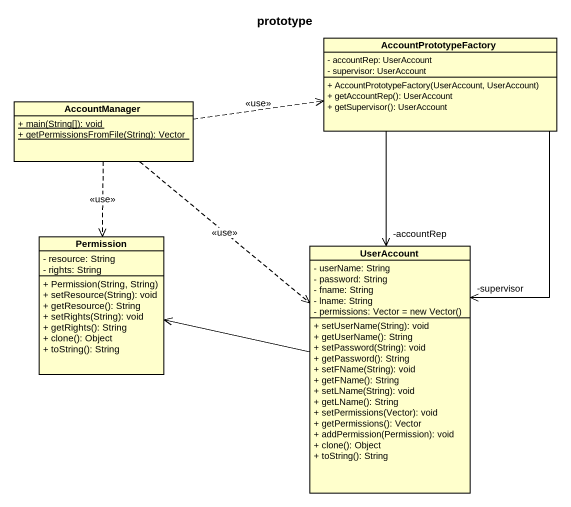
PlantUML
@startuml
title prototype
hide circle
hide empty members
skinparam classAttributeIconSize 0
class AccountPrototypeFactory {
  - accountRep: UserAccount
  - supervisor: UserAccount
  + AccountPrototypeFactory(UserAccount, UserAccount)
  + getAccountRep(): UserAccount
  + getSupervisor(): UserAccount
}
class AccountManager {
  {static} + main(String[]): void
  {static} + getPermissionsFromFile(String): Vector
}
class Permission {
  - resource: String
  - rights: String
  + Permission(String, String)
  + setResource(String): void
  + getResource(): String
  + setRights(String): void
  + getRights(): String
  + clone(): Object
  + toString(): String
}
class UserAccount {
  - userName: String
  - password: String
  - fname: String
  - lname: String
  {field} - permissions: Vector = new Vector()
  + setUserName(String): void
  + getUserName(): String
  + setPassword(String): void
  + getPassword(): String
  + setFName(String): void
  + getFName(): String
  + setLName(String): void
  + getLName(): String
  + setPermissions(Vector): void
  + getPermissions(): Vector
  + addPermission(Permission): void
  + clone(): Object
  + toString(): String
}
AccountPrototypeFactory --> "-accountRep" UserAccount
AccountPrototypeFactory --> "-supervisor" UserAccount
AccountManager .right.> AccountPrototypeFactory : <<use>>
AccountManager ..> Permission : <<use>>
AccountManager ..> UserAccount : <<use>>
UserAccount -left-> Permission
@enduml
